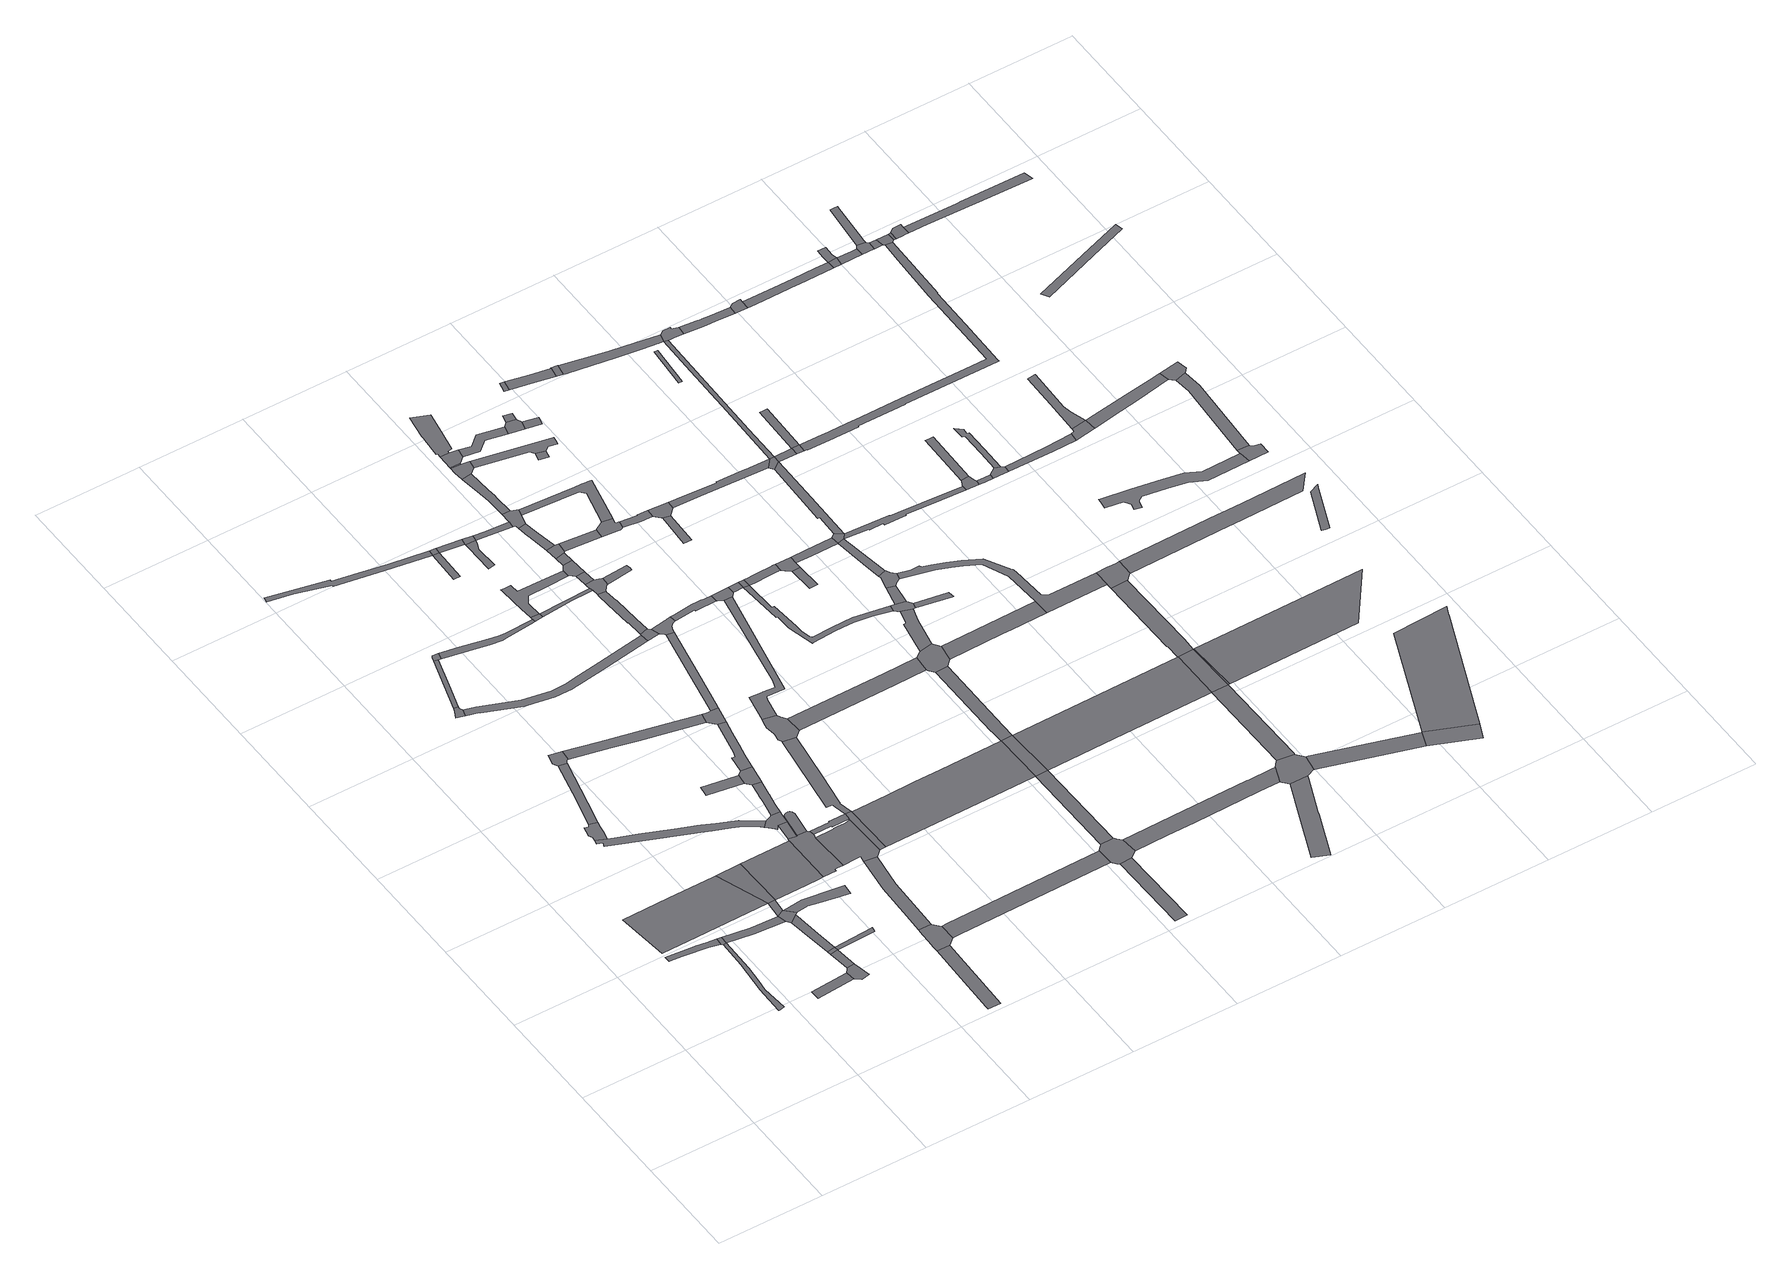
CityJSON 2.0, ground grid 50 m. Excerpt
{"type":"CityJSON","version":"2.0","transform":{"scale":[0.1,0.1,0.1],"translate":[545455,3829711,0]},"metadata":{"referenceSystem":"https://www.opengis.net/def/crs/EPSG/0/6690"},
"CityObjects":{
"road1":{"type":"Road","attributes":{"RoadStructureAttribute.sectionType":"1"},"geometry":[{"type":"MultiSurface","lod":"1","boundaries":[[[0,1,2,3,4,5,6,7,8,9,10,11]]]}]},
"road2":{"type":"Road","attributes":{"RoadStructureAttribute.sectionType":"1"},"geometry":[{"type":"MultiSurface","lod":"1","boundaries":[[[12,13,14,15,16,17,18,19,20,21,22,23,24]]]}]},
"road3":{"type":"Road","geometry":[{"type":"MultiSurface","lod":"1","boundaries":[[[11,10,24,23,25]]]}]},
"road4":{"type":"Road","attributes":{"function":"2","RoadStructureAttribute.sectionType":"1"},"geometry":[{"type":"MultiSurface","lod":"1","boundaries":[[[26,27,28,29,30,31,32,33,34,35,36]]]}]},
"road5":{"type":"Road","geometry":[{"type":"MultiSurface","lod":"1","boundaries":[[[37,38,39,40,41]]]}]},
"road6":{"type":"Road","attributes":{"RoadStructureAttribute.sectionType":"1"},"geometry":[{"type":"MultiSurface","lod":"1","boundaries":[[[42,25,23,43,44,45,46]]]}]},
"road7":{"type":"Road","geometry":[{"type":"MultiSurface","lod":"1","boundaries":[[[47,48,49,50,51,52,53,54,55,56,57]]]}]},
"road8":{"type":"Road","geometry":[{"type":"MultiSurface","lod":"1","boundaries":[[[58,59,60,61,62,37,41,63,64]]]}]},
"road9":{"type":"Road","attributes":{"RoadStructureAttribute.sectionType":"1"},"geometry":[{"type":"MultiSurface","lod":"1","boundaries":[[[65,66,67,60,59]]]}]},
"road10":{"type":"Road","geometry":[{"type":"MultiSurface","lod":"1","boundaries":[[[68,69,66,65]]]}]},
"road11":{"type":"Road","attributes":{"RoadStructureAttribute.sectionType":"1"},"geometry":[{"type":"MultiSurface","lod":"1","boundaries":[[[70,71,72,73,74,69,68]]]}]},
"road12":{"type":"Road","attributes":{"RoadStructureAttribute.sectionType":"1"},"geometry":[{"type":"MultiSurface","lod":"1","boundaries":[[[75,76,47,57,77,78]]]}]},
"road13":{"type":"Road","geometry":[{"type":"MultiSurface","lod":"1","boundaries":[[[79,46,45,80,73,72,81]]]}]},
"road14":{"type":"Road","attributes":{"RoadStructureAttribute.sectionType":"1"},"geometry":[{"type":"MultiSurface","lod":"1","boundaries":[[[82,83,35,46,79]]]}]},
"road15":{"type":"Road","geometry":[{"type":"MultiSurface","lod":"1","boundaries":[[[84,36,35,83]]]}]},
"road16":{"type":"Road","geometry":[{"type":"MultiSurface","lod":"1","boundaries":[[[85,86,87,88,89,90,91]]]}]},
"road17":{"type":"Road","geometry":[{"type":"MultiSurface","lod":"1","boundaries":[[[92,93,94,95,68,65]]]}]},
"road18":{"type":"Road","attributes":{"RoadStructureAttribute.sectionType":"1"},"geometry":[{"type":"MultiSurface","lod":"1","boundaries":[[[53,96,97,98,99,100,101,102,103,104,105,106,107,108,109,110,111,112,113,114,115,116,117,118,119,120,121,54]]]}]},
"road19":{"type":"Road","geometry":[{"type":"MultiSurface","lod":"1","boundaries":[[[122,123,124,75,78,125,126,127,128,129]]]}]},
"road20":{"type":"Road","attributes":{"RoadStructureAttribute.sectionType":"1"},"geometry":[{"type":"MultiSurface","lod":"1","boundaries":[[[130,131,85,91,132,133]]]}]},
"road21":{"type":"Road","attributes":{"RoadStructureAttribute.sectionType":"1"},"geometry":[{"type":"MultiSurface","lod":"1","boundaries":[[[134,135,136,137,138,139,140,141,142,143,79,81]]]}]},
"road22":{"type":"Road","attributes":{"function":"2","RoadStructureAttribute.sectionType":"1"},"geometry":[{"type":"MultiSurface","lod":"1","boundaries":[[[144,84,83,145,146,147]]]}]},
"road23":{"type":"Road","attributes":{"RoadStructureAttribute.sectionType":"1"},"geometry":[{"type":"MultiSurface","lod":"1","boundaries":[[[148,149,150,151,152,153,154]]]}]},
"road24":{"type":"Road","geometry":[{"type":"MultiSurface","lod":"1","boundaries":[[[155,156,130,133,157,158]]]}]},
"road25":{"type":"Road","geometry":[{"type":"MultiSurface","lod":"1","boundaries":[[[159,160,161,162,148,154,163,164,165,166,167]]]}]},
"road26":{"type":"Road","attributes":{"RoadStructureAttribute.sectionType":"1"},"geometry":[{"type":"MultiSurface","lod":"1","boundaries":[[[168,169,144,147,170,171,172,173,174,175,176,177,178,179,180,181,182,183,184]]]}]},
"road27":{"type":"Road","attributes":{"RoadStructureAttribute.sectionType":"1"},"geometry":[{"type":"MultiSurface","lod":"1","boundaries":[[[185,186,187,188,189,190,191,192,193,194,195,196]]]}]},
"road28":{"type":"Road","geometry":[{"type":"MultiSurface","lod":"1","boundaries":[[[197,168,184,198,199]]]}]},
"road29":{"type":"Road","geometry":[{"type":"MultiSurface","lod":"1","boundaries":[[[200,201,202,110,109,203,204,205,206,207,208,197,199,209,210,211]]]}]},
"road30":{"type":"Road","attributes":{"RoadStructureAttribute.sectionType":"1"},"geometry":[{"type":"MultiSurface","lod":"1","boundaries":[[[212,213,214,159,167,215,216]]]}]},
"road31":{"type":"Road","attributes":{"RoadStructureAttribute.sectionType":"1"},"geometry":[{"type":"MultiSurface","lod":"1","boundaries":[[[217,218,219,129,128,220,221,222,223]]]}]},
"road32":{"type":"Road","geometry":[{"type":"MultiSurface","lod":"1","boundaries":[[[224,225,226,227]]]}]},
"road33":{"type":"Road","geometry":[{"type":"MultiSurface","lod":"1","boundaries":[[[228,229,230,231,232,233,234,235,236,237,238,182,181]]]}]},
"road34":{"type":"Road","attributes":{"RoadStructureAttribute.sectionType":"1"},"geometry":[{"type":"MultiSurface","lod":"1","boundaries":[[[239,240,241,242,158,157,243,244,245,246,247,248,249]]]}]},
"road35":{"type":"Road","attributes":{"RoadStructureAttribute.sectionType":"1"},"geometry":[{"type":"MultiSurface","lod":"1","boundaries":[[[250,251,252,253,254,255,89,88,256,257,258,259,260,261,262,263,264,265,266,267]]]}]},
"road36":{"type":"Road","attributes":{"RoadStructureAttribute.sectionType":"1"},"geometry":[{"type":"MultiSurface","lod":"1","boundaries":[[[268,269,270,271,272,273,200,211,274,275,276,277,278]]]}]},
"road37":{"type":"Road","geometry":[{"type":"MultiSurface","lod":"1","boundaries":[[[279,280,281,282,283,284,174,173,285,286,287,212,216,288,289]]]}]},
"road38":{"type":"Road","geometry":[{"type":"MultiSurface","lod":"1","boundaries":[[[290,291,292,293,178,177,294,295,296,297]]]}]},
"road39":{"type":"Road","geometry":[{"type":"MultiSurface","lod":"1","boundaries":[[[298,227,226,268,278,299]]]}]},
"road40":{"type":"Road","geometry":[{"type":"MultiSurface","lod":"1","boundaries":[[[297,296,300,279,289,301,302,303,304]]]}]},
"road41":{"type":"Road","attributes":{"RoadStructureAttribute.sectionType":"1"},"geometry":[{"type":"MultiSurface","lod":"1","boundaries":[[[305,306,307,308,298,299,309,310,311,312,313]]]}]},
"road42":{"type":"Road","geometry":[{"type":"MultiSurface","lod":"1","boundaries":[[[195,314,315,316]]]}]},
"road43":{"type":"Road","geometry":[{"type":"MultiSurface","lod":"1","boundaries":[[[317,249,248,318,319]]]}]},
"road44":{"type":"Road","geometry":[{"type":"MultiSurface","lod":"1","boundaries":[[[320,321,223,222,305,313,322,323,324,325,326]]]}]},
"road45":{"type":"Road","attributes":{"RoadStructureAttribute.sectionType":"1"},"geometry":[{"type":"MultiSurface","lod":"1","boundaries":[[[327,328,329,330,331,332,297,304,333,334,335,336,337,338]]]}]},
"road46":{"type":"Road","geometry":[{"type":"MultiSurface","lod":"1","boundaries":[[[196,195,316,339]]]}]},
"road47":{"type":"Road","attributes":{"RoadStructureAttribute.sectionType":"1"},"geometry":[{"type":"MultiSurface","lod":"1","boundaries":[[[340,341,165,164,342,343,344]]]}]},
"road48":{"type":"Road","attributes":{"RoadStructureAttribute.sectionType":"1"},"geometry":[{"type":"MultiSurface","lod":"1","boundaries":[[[339,316,345,346]]]}]},
"road49":{"type":"Road","attributes":{"RoadStructureAttribute.sectionType":"1"},"geometry":[{"type":"MultiSurface","lod":"1","boundaries":[[[347,348,349,350,351,352,353,354,355,356,317,319,357,358,359,360,361,362,363,364]]]}]},
"road50":{"type":"Road","geometry":[{"type":"MultiSurface","lod":"1","boundaries":[[[365,366,367,368,369,370,371,372,373,374]]]}]},
"road51":{"type":"Road","attributes":{"RoadStructureAttribute.sectionType":"1"},"geometry":[{"type":"MultiSurface","lod":"1","boundaries":[[[375,319,318,376,377,378,379]]]}]},
"road52":{"type":"Road","geometry":[{"type":"MultiSurface","lod":"1","boundaries":[[[380,381,382,383,384,385,386,387,388,327,338,389,390,391,392,393,394,395]]]}]},
"road53":{"type":"Road","attributes":{"RoadStructureAttribute.sectionType":"1"},"geometry":[{"type":"MultiSurface","lod":"1","boundaries":[[[396,397,398,399,326,325,400,401,402]]]}]},
"road54":{"type":"Road","geometry":[{"type":"MultiSurface","lod":"1","boundaries":[[[346,345,365,374,403]]]}]},
"road55":{"type":"Road","geometry":[{"type":"MultiSurface","lod":"1","boundaries":[[[404,405,267,266,406,407]]]}]},
"road56":{"type":"Road","attributes":{"RoadStructureAttribute.sectionType":"1"},"geometry":[{"type":"MultiSurface","lod":"1","boundaries":[[[408,409,410,411,412,413,405,404,414,415,416,417,418]]]}]},
"road57":{"type":"Road","attributes":{"RoadStructureAttribute.sectionType":"1"},"geometry":[{"type":"MultiSurface","lod":"1","boundaries":[[[419,403,374,420,421,422,423]]]}]},
"road58":{"type":"Road","attributes":{"function":"2","RoadStructureAttribute.sectionType":"1"},"geometry":[{"type":"MultiSurface","lod":"1","boundaries":[[[424,425,426,427,302,301,428,429,430]]]}]},
"road59":{"type":"Road","geometry":[{"type":"MultiSurface","lod":"1","boundaries":[[[431,432,433,434,435,407,406,436,437,396,402,438,439,440,441,442,443,444,445,446,447,448,449]]]}]},
"road60":{"type":"Road","attributes":{"RoadStructureAttribute.sectionType":"1"},"geometry":[{"type":"MultiSurface","lod":"1","boundaries":[[[450,451,452,453]]]}]},
"road61":{"type":"Road","geometry":[{"type":"MultiSurface","lod":"1","boundaries":[[[454,453,452,455,456,375,379,408,418,457,458,459,460]]]}]},
"road62":{"type":"Road","geometry":[{"type":"MultiSurface","lod":"1","boundaries":[[[461,462,463,364,363,464,451,450]]]}]},
"road63":{"type":"Road","attributes":{"RoadStructureAttribute.sectionType":"1"},"geometry":[{"type":"MultiSurface","lod":"1","boundaries":[[[465,466,462,461]]]}]},
"road64":{"type":"Road","geometry":[{"type":"MultiSurface","lod":"1","boundaries":[[[467,468,466,465,469,470]]]}]},
"road65":{"type":"Road","attributes":{"RoadStructureAttribute.sectionType":"1"},"geometry":[{"type":"MultiSurface","lod":"1","boundaries":[[[471,472,473,474,475,468,467]]]}]},
"road66":{"type":"Road","attributes":{"RoadStructureAttribute.sectionType":"1"},"geometry":[{"type":"MultiSurface","lod":"1","boundaries":[[[476,477,478,479,480,481,482,483,380,395,484,485,486,487,488]]]}]},
"road67":{"type":"Road","geometry":[{"type":"MultiSurface","lod":"1","boundaries":[[[489,490,491,423,422,492,473,472,493,494,495,496,497,498]]]}]},
"road68":{"type":"Road","geometry":[{"type":"MultiSurface","lod":"1","boundaries":[[[499,500,501,460,459]]]}]},
"road69":{"type":"Road","attributes":{"RoadStructureAttribute.sectionType":"1"},"geometry":[{"type":"MultiSurface","lod":"1","boundaries":[[[502,503,504,505]]]}]},
"road70":{"type":"Road","attributes":{"RoadStructureAttribute.sectionType":"1"},"geometry":[{"type":"MultiSurface","lod":"1","boundaries":[[[506,507,508,509,510,511,512,513,489,498]]]}]},
"road71":{"type":"Road","attributes":{"RoadStructureAttribute.sectionType":"1"},"geometry":[{"type":"MultiSurface","lod":"1","boundaries":[[[514,515,516,517,518,519,431,449,520,521,522,523,524]]]}]},
"road72":{"type":"Road","attributes":{"RoadStructureAttribute.sectionType":"1"},"geometry":[{"type":"MultiSurface","lod":"1","boundaries":[[[470,469,525,526]]]}]},
"road73":{"type":"Road","geometry":[{"type":"MultiSurface","lod":"1","boundaries":[[[527,528,529,530]]]}]},
"road74":{"type":"Road","attributes":{"RoadStructureAttribute.sectionType":"1"},"geometry":[{"type":"MultiSurface","lod":"1","boundaries":[[[528,531,511,510,532,533,529]]]}]},
"road75":{"type":"Road","geometry":[{"type":"MultiSurface","lod":"1","boundaries":[[[534,535,536,340,344,537,503,502,538,539,540,541,542,543]]]}]},
"road76":{"type":"Road","geometry":[{"type":"MultiSurface","lod":"1","boundaries":[[[544,527,530,545,546,547]]]}]},
"road77":{"type":"Road","attributes":{"RoadStructureAttribute.sectionType":"1"},"geometry":[{"type":"MultiSurface","lod":"1","boundaries":[[[548,549,392,391,550,551,552]]]}]},
"road78":{"type":"Road","attributes":{"RoadStructureAttribute.sectionType":"1"},"geometry":[{"type":"MultiSurface","lod":"1","boundaries":[[[553,554,555,556,557,558,544,547,559,560,561,562]]]}]},
"road79":{"type":"Road","attributes":{"RoadStructureAttribute.sectionType":"1"},"geometry":[{"type":"MultiSurface","lod":"1","boundaries":[[[563,564,565,566,567,568,496,495,569,570,571,572,573]]]}]},
"road80":{"type":"Road","attributes":{"RoadStructureAttribute.sectionType":"1"},"geometry":[{"type":"MultiSurface","lod":"1","boundaries":[[[574,430,534,543]]]}]},
"road81":{"type":"Road","geometry":[{"type":"MultiSurface","lod":"1","boundaries":[[[575,524,523,576,476,488,577,578,579]]]}]},
"road82":{"type":"Road","geometry":[{"type":"MultiSurface","lod":"1","boundaries":[[[572,526,525,580,581,582,583,584,585,586,587,588,589,573]]]}]},
"road83":{"type":"Road","attributes":{"RoadStructureAttribute.sectionType":"1"},"geometry":[{"type":"MultiSurface","lod":"1","boundaries":[[[590,591,546,545,592,593,594,595]]]}]},
"road84":{"type":"Road","attributes":{"RoadStructureAttribute.sectionType":"1"},"geometry":[{"type":"MultiSurface","lod":"1","boundaries":[[[596,575,579,597,598]]]}]},
"road85":{"type":"Road","geometry":[{"type":"MultiSurface","lod":"1","boundaries":[[[599,424,430,574]]]}]},
"road86":{"type":"Road","attributes":{"RoadStructureAttribute.sectionType":"1"},"geometry":[{"type":"MultiSurface","lod":"1","boundaries":[[[600,601,602,603,533,532,604,605,606]]]}]},
"road87":{"type":"Road","geometry":[{"type":"MultiSurface","lod":"1","boundaries":[[[607,596,598,608]]]}]},
"road88":{"type":"Road","attributes":{"RoadStructureAttribute.sectionType":"1"},"geometry":[{"type":"MultiSurface","lod":"1","boundaries":[[[609,610,585,584,611,612,613]]]}]},
"road89":{"type":"Road","geometry":[{"type":"MultiSurface","lod":"1","boundaries":[[[605,614,615,616,606]]]}]},
"road90":{"type":"Road","attributes":{"RoadStructureAttribute.sectionType":"1"},"geometry":[{"type":"MultiSurface","lod":"1","boundaries":[[[617,618,619,620,621,424,599]]]}]},
"road91":{"type":"Road","geometry":[{"type":"MultiSurface","lod":"1","boundaries":[[[622,623,624,625]]]}]},
"road92":{"type":"Road","attributes":{"RoadStructureAttribute.sectionType":"1"},"geometry":[{"type":"MultiSurface","lod":"1","boundaries":[[[626,627,628,629,630,631,607,608,632,633,634,635,636,637,638,639]]]}]},
"road93":{"type":"Road","geometry":[{"type":"MultiSurface","lod":"1","boundaries":[[[640,595,594,641,642,643]]]}]},
"road94":{"type":"Road","geometry":[{"type":"MultiSurface","lod":"1","boundaries":[[[613,612,644,622,625,645,646,647,648]]]}]},
"road95":{"type":"Road","geometry":[{"type":"MultiSurface","lod":"1","boundaries":[[[649,650,640,643]]]}]},
"road96":{"type":"Road","attributes":{"RoadStructureAttribute.sectionType":"1"},"geometry":[{"type":"MultiSurface","lod":"1","boundaries":[[[598,651,652,653,654,655,656,657,658,659,660,661,662,663,664,665,666,667,668,669,670,671,608]]]}]},
"road97":{"type":"Road","attributes":{"RoadStructureAttribute.sectionType":"1"},"geometry":[{"type":"MultiSurface","lod":"1","boundaries":[[[672,673,642,641]]]}]},
"road98":{"type":"Road","geometry":[{"type":"MultiSurface","lod":"1","boundaries":[[[674,675,676,677,678,679,552,551,680,681,619,618,682,683,684,685]]]}]},
"road99":{"type":"Road","geometry":[{"type":"MultiSurface","lod":"1","boundaries":[[[686,687,688,689,690]]]}]},
"road100":{"type":"Road","geometry":[{"type":"MultiSurface","lod":"1","boundaries":[[[639,638,691,690,689,692,693]]]}]},
"road101":{"type":"Road","attributes":{"RoadStructureAttribute.sectionType":"1"},"geometry":[{"type":"MultiSurface","lod":"1","boundaries":[[[694,695,696,697,698,540,539,699,700,701,702,703]]]}]},
"road102":{"type":"Road","attributes":{"RoadStructureAttribute.sectionType":"1"},"geometry":[{"type":"MultiSurface","lod":"1","boundaries":[[[704,705,706,707,677,676,708,709]]]}]},
"road103":{"type":"Road","geometry":[{"type":"MultiSurface","lod":"1","boundaries":[[[710,711,712,713]]]}]},
"road104":{"type":"Road","geometry":[{"type":"MultiSurface","lod":"1","boundaries":[[[714,662,661,715,704,709,716,717,718,719,720,721]]]}]},
"road105":{"type":"Road","attributes":{"RoadStructureAttribute.sectionType":"1"},"geometry":[{"type":"MultiSurface","lod":"1","boundaries":[[[722,693,692,723,724,725]]]}]},
"road106":{"type":"Road","attributes":{"RoadStructureAttribute.sectionType":"1"},"geometry":[{"type":"MultiSurface","lod":"1","boundaries":[[[726,727,721,720,728]]]}]},
"road107":{"type":"Road","attributes":{"RoadStructureAttribute.sectionType":"1"},"geometry":[{"type":"MultiSurface","lod":"1","boundaries":[[[729,730,713,712,731,732,733]]]}]},
"road108":{"type":"Road","attributes":{"function":"2","RoadStructureAttribute.sectionType":"1"},"geometry":[{"type":"MultiSurface","lod":"1","boundaries":[[[734,735,599,574,736,737,738,739,740]]]}]},
"road109":{"type":"Road","attributes":{"RoadStructureAttribute.sectionType":"1"},"geometry":[{"type":"MultiSurface","lod":"1","boundaries":[[[741,742,743,744,745,746,648,647,747,748,749,750]]]}]},
"road110":{"type":"Road","geometry":[{"type":"MultiSurface","lod":"1","boundaries":[[[751,752,753,754,755,756,757,726,728,758,759,760,761]]]}]},
"road111":{"type":"Road","geometry":[{"type":"MultiSurface","lod":"1","boundaries":[[[762,763,764,765,718,717]]]}]},
"road112":{"type":"Road","attributes":{"RoadStructureAttribute.sectionType":"1"},"geometry":[{"type":"MultiSurface","lod":"1","boundaries":[[[766,767,724,768,755,754]]]}]},
"road113":{"type":"Road","attributes":{"RoadStructureAttribute.sectionType":"1"},"geometry":[{"type":"MultiSurface","lod":"1","boundaries":[[[769,770,771,772,773,774,775,776]]]}]},
"road114":{"type":"Road","attributes":{"RoadStructureAttribute.sectionType":"1"},"geometry":[{"type":"MultiSurface","lod":"1","boundaries":[[[777,778,685,684,779,780,781]]]}]},
"road115":{"type":"Road","geometry":[{"type":"MultiSurface","lod":"1","boundaries":[[[782,783,725,724,767,784]]]}]},
"road116":{"type":"Road","geometry":[{"type":"MultiSurface","lod":"1","boundaries":[[[785,733,732,786,787]]]}]},
"road117":{"type":"Road","attributes":{"RoadStructureAttribute.sectionType":"1"},"geometry":[{"type":"MultiSurface","lod":"1","boundaries":[[[788,789,790,791,792,782,784]]]}]},
"road118":{"type":"Road","geometry":[{"type":"MultiSurface","lod":"1","boundaries":[[[750,749,793,790,789,794]]]}]},
"road119":{"type":"Road","geometry":[{"type":"MultiSurface","lod":"1","boundaries":[[[795,796,694,703,769,776,797,798,799]]]}]},
"road120":{"type":"Road","attributes":{"RoadStructureAttribute.sectionType":"1"},"geometry":[{"type":"MultiSurface","lod":"1","boundaries":[[[800,801,802,803,804,787,786,805,806,807,808,809,810,811]]]}]},
"road121":{"type":"Road","attributes":{"RoadStructureAttribute.sectionType":"1"},"geometry":[{"type":"MultiSurface","lod":"1","boundaries":[[[794,789,812,813]]]}]},
"road122":{"type":"Road","attributes":{"RoadStructureAttribute.sectionType":"1"},"geometry":[{"type":"MultiSurface","lod":"1","boundaries":[[[814,815,816,817,818,819,820,821,822,823,824,825,826,827,828,761,760,829,830,831,832,833,834,777,781,835,836]]]}]},
"road123":{"type":"Road","attributes":{"RoadStructureAttribute.sectionType":"1"},"geometry":[{"type":"MultiSurface","lod":"1","boundaries":[[[837,838,739,795,799]]]}]},
"road124":{"type":"Road","attributes":{"RoadStructureAttribute.sectionType":"1"},"geometry":[{"type":"MultiSurface","lod":"1","boundaries":[[[839,840,841,842,784,767,843,844,845,846,847,848,849,850,851,852]]]}]},
"road125":{"type":"Road","geometry":[{"type":"MultiSurface","lod":"1","boundaries":[[[813,812,853,854]]]}]},
"road126":{"type":"Road","attributes":{"RoadStructureAttribute.sectionType":"1"},"geometry":[{"type":"MultiSurface","lod":"1","boundaries":[[[810,855,856,750,794,857,858,859]]]}]},
"road127":{"type":"Road","geometry":[{"type":"MultiSurface","lod":"1","boundaries":[[[860,861,862,863]]]}]},
"road128":{"type":"Road","geometry":[{"type":"MultiSurface","lod":"1","boundaries":[[[864,865,866,813,854]]]}]},
"road129":{"type":"Road","geometry":[{"type":"MultiSurface","lod":"1","boundaries":[[[867,740,739,838]]]}]},
"road130":{"type":"Road","attributes":{"function":"2","RoadStructureAttribute.sectionType":"1"},"geometry":[{"type":"MultiSurface","lod":"1","boundaries":[[[868,867,838,869]]]}]},
"road131":{"type":"Road","attributes":{"RoadStructureAttribute.sectionType":"1"},"geometry":[{"type":"MultiSurface","lod":"1","boundaries":[[[870,798,797,871,872,873]]]}]},
"road132":{"type":"Road","attributes":{"RoadStructureAttribute.sectionType":"1"},"geometry":[{"type":"MultiSurface","lod":"1","boundaries":[[[874,875,876,877,878,740,867,879,880]]]}]},
"road133":{"type":"Road","geometry":[{"type":"MultiSurface","lod":"1","boundaries":[[[881,882,883,884,811,810,859,885,886,887,888]]]}]},
"road134":{"type":"Road","geometry":[{"type":"MultiSurface","lod":"1","boundaries":[[[889,890,891,892,836,835,893,874,880,894,895,896,897]]]}]},
"road135":{"type":"Road","geometry":[{"type":"MultiSurface","lod":"1","boundaries":[[[898,899,900,901,902,903,852,851,904,905]]]}]},
"road136":{"type":"Road","attributes":{"RoadStructureAttribute.sectionType":"1"},"geometry":[{"type":"MultiSurface","lod":"1","boundaries":[[[906,907,908,909,888,887,910,911,912,913,914]]]}]},
"road137":{"type":"Road","attributes":{"RoadStructureAttribute.sectionType":"1"},"geometry":[{"type":"MultiSurface","lod":"1","boundaries":[[[915,916,917,901,900]]]}]},
"road138":{"type":"Road","attributes":{"RoadStructureAttribute.sectionType":"1"},"geometry":[{"type":"MultiSurface","lod":"1","boundaries":[[[918,905,904,919,920,921]]]}]},
"road139":{"type":"Road","geometry":[{"type":"MultiSurface","lod":"1","boundaries":[[[922,923,924,921,920,925,926,927]]]}]},
"road140":{"type":"Road","geometry":[{"type":"MultiSurface","lod":"1","boundaries":[[[873,872,928,929,930]]]}]},
"road141":{"type":"Road","attributes":{"RoadStructureAttribute.sectionType":"1"},"geometry":[{"type":"MultiSurface","lod":"1","boundaries":[[[931,932,933,934,935,936,937,938,939,940,922,927]]]}]},
"road142":{"type":"Road","geometry":[{"type":"MultiSurface","lod":"1","boundaries":[[[941,942,914,913,943,944,945]]]}]},
"road143":{"type":"Road","attributes":{"function":"2","RoadStructureAttribute.sectionType":"1"},"geometry":[{"type":"MultiSurface","lod":"1","boundaries":[[[946,868,869,947,948]]]}]},
"road144":{"type":"Road","attributes":{"RoadStructureAttribute.sectionType":"1"},"geometry":[{"type":"MultiSurface","lod":"1","boundaries":[[[949,950,951,952,953,954,955,956,957,958,959,960,961,854,853,962,963,964,965,966,967,968,969,970,971,972,973,974,975,976]]]}]},
"road145":{"type":"Road","attributes":{"RoadStructureAttribute.sectionType":"1"},"geometry":[{"type":"MultiSurface","lod":"1","boundaries":[[[977,978,926,925,979,980,981]]]}]},
"road146":{"type":"Road","attributes":{"function":"3","RoadStructureAttribute.sectionType":"1"},"geometry":[{"type":"MultiSurface","lod":"1","boundaries":[[[982,983,984,985,986,930,929]]]}]},
"road147":{"type":"Road","attributes":{"RoadStructureAttribute.sectionType":"1"},"geometry":[{"type":"MultiSurface","lod":"1","boundaries":[[[987,988,989,990,945,944,991,992,993,994,995,996]]]}]},
"road148":{"type":"Road","attributes":{"RoadStructureAttribute.sectionType":"1"},"geometry":[{"type":"MultiSurface","lod":"1","boundaries":[[[997,998,999,1000,889,897,1001,1002,1003,1004]]]}]},
"road149":{"type":"Road","geometry":[{"type":"MultiSurface","lod":"1","boundaries":[[[1005,1006,1007,977,981,1008]]]}]},
"road150":{"type":"Road","attributes":{"RoadStructureAttribute.sectionType":"1"},"geometry":[{"type":"MultiSurface","lod":"1","boundaries":[[[1009,1010,1011,1012,1013,1014,1015,1016,1017,1018,1019,1020,1021,1022,1023,1024,1025,1026,1027,1028,1029,1030]]]}]},
"road151":{"type":"Road","attributes":{"RoadStructureAttribute.sectionType":"1"},"geometry":[{"type":"MultiSurface","lod":"1","boundaries":[[[1031,1032,1033,1034,1035,1036,1006,1005]]]}]},
"road152":{"type":"Road","geometry":[{"type":"MultiSurface","lod":"1","boundaries":[[[996,995,1037,1038]]]}]},
"road153":{"type":"Road","attributes":{"RoadStructureAttribute.sectionType":"1"},"geometry":[{"type":"MultiSurface","lod":"1","boundaries":[[[1039,1040,1041,1042,996,1038]]]}]},
"road154":{"type":"Road","attributes":{"RoadStructureAttribute.sectionType":"1"},"geometry":[{"type":"MultiSurface","lod":"1","boundaries":[[[1043,1038,1037,1044,1045]]]}]},
"road155":{"type":"Road","geometry":[{"type":"MultiSurface","lod":"1","boundaries":[[[1046,1047,1045,1044,1048,1049,1050]]]}]},
"road156":{"type":"Road","attributes":{"RoadStructureAttribute.sectionType":"1"},"geometry":[{"type":"MultiSurface","lod":"1","boundaries":[[[1051,1052,1053,1054,1005,1008,1055,1056,1057,1058]]]}]},
"road157":{"type":"Road","attributes":{"RoadStructureAttribute.sectionType":"1"},"geometry":[{"type":"MultiSurface","lod":"1","boundaries":[[[1059,1060,1061,1062,1063,1064,1065,1066]]]}]},
"road158":{"type":"Road","attributes":{"RoadStructureAttribute.sectionType":"1"},"geometry":[{"type":"MultiSurface","lod":"1","boundaries":[[[1049,1048,1067,1068,1069]]]}]},
"road159":{"type":"Road","geometry":[{"type":"MultiSurface","lod":"1","boundaries":[[[1070,1071,1072,1073,1074,1075,1046,1050]]]}]},
"road160":{"type":"Road","attributes":{"RoadStructureAttribute.sectionType":"1"},"geometry":[{"type":"MultiSurface","lod":"1","boundaries":[[[1076,1077,1069,1068,1078,949,976,1079,1080,1081,1082]]]}]},
"road161":{"type":"Road","geometry":[{"type":"MultiSurface","lod":"1","boundaries":[[[1083,1030,1029,1084,1085,1086,1087]]]}]},
"road162":{"type":"Road","geometry":[{"type":"MultiSurface","lod":"1","boundaries":[[[1088,1082,1081,1089]]]}]},
"road163":{"type":"Road","geometry":[{"type":"MultiSurface","lod":"1","boundaries":[[[1090,1088,1089,1091,1092,1093,1094,1095,1096]]]}]},
"road164":{"type":"Road","attributes":{"RoadStructureAttribute.sectionType":"1"},"geometry":[{"type":"MultiSurface","lod":"1","boundaries":[[[1097,1098,1099,1100,1083,1087]]]}]},
"road165":{"type":"Road","geometry":[{"type":"MultiSurface","lod":"1","boundaries":[[[1101,1051,1058,1099,1098,1102]]]}]},
"road166":{"type":"Road","attributes":{"RoadStructureAttribute.sectionType":"1"},"geometry":[{"type":"MultiSurface","lod":"1","boundaries":[[[1103,1104,1105,1094,1093,1106,1107,1108,1109,1110,1111,1112]]]}]},
"road167":{"type":"Road","attributes":{"RoadStructureAttribute.sectionType":"1"},"geometry":[{"type":"MultiSurface","lod":"1","boundaries":[[[1113,1114,1115,1116,1117,1118]]]}]}
},
"vertices":[
[411,968,0],[362,976,0],[339,979,0],[224,990,0],[224,962,0],[230,961,0],[284,955,0],[338,949,0],[356,947,0],[402,940,0],[452,929,0],[455,964,0],
[455,788,0],[444,677,0],[442,652,0],[440,627,0],[438,485,0],[438,482,0],[452,485,0],[466,488,0],[457,615,0],[464,670,0],[471,755,0],[474,924,0],[459,918,0],
[475,962,0],
[650,1267,0],[641,1267,0],[568,1267,0],[422,1265,0],[311,1264,0],[198,1263,0],[226,1015,0],[396,1016,0],[738,1020,0],[741,1020,0],[651,1267,0],
[784,512,0],[606,499,0],[607,477,0],[609,454,0],[788,468,0],
[604,942,0],[596,904,0],[736,894,0],[743,894,0],[732,934,0],
[385,1794,0],[382,1789,0],[378,1784,0],[359,1788,0],[349,1739,0],[359,1724,0],[356,1705,0],[402,1686,0],[411,1719,0],[418,1758,0],[423,1784,0],
[840,530,0],[839,540,0],[802,536,0],[803,535,0],[799,531,0],[816,447,0],[856,455,0],
[827,641,0],[789,636,0],[800,555,0],
[824,661,0],[787,656,0],
[812,766,0],[798,892,0],[796,903,0],[758,875,0],[773,761,0],
[467,2142,0],[431,1982,0],[450,1899,0],[506,2134,0],
[766,953,0],[749,886,0],[807,914,0],
[774,1018,0],[775,1021,0],
[770,1269,0],
[298,2651,0],[292,2633,0],[275,2601,0],[313,2589,0],[323,2623,0],[317,2638,0],[317,2646,0],
[1009,648,0],[1012,661,0],[1014,673,0],[1011,673,0],
[351,1683,0],[376,1674,0],[369,1655,0],[568,1577,0],[764,1498,0],[766,1497,0],[781,1491,0],[855,1463,0],[883,1450,0],[911,1434,0],[930,1423,0],[943,1413,0],[956,1403,0],[966,1393,0],[992,1419,0],[935,1458,0],[902,1481,0],[819,1518,0],[781,1535,0],[763,1543,0],[748,1550,0],[725,1559,0],[661,1584,0],[592,1611,0],[524,1638,0],[431,1674,0],
[467,2215,0],[457,2165,0],[464,2148,0],[507,2139,0],[507,2140,0],[514,2150,0],[522,2150,0],[526,2203,0],
[380,2922,0],[336,2778,0],[356,2769,0],[399,2916,0],
[865,919,0],[896,913,0],[1000,894,0],[1047,885,0],[1048,884,0],[1051,910,0],[1054,935,0],[1008,942,0],[864,962,0],[770,953,0],
[1008,1271,0],[925,1022,0],[986,1023,0],[1008,1023,0],
[1158,417,0],[1153,263,0],[1147,40,0],[1146,26,0],[1206,25,0],[1218,415,0],[1218,417,0],
[391,2948,0],[386,2940,0],[412,2914,0],[419,2947,0],
[1162,560,0],[1161,527,0],[1160,484,0],[1159,446,0],[1228,425,0],[1251,446,0],[1250,525,0],[1236,541,0],[1221,558,0],
[1010,1284,0],[1009,1280,0],[1071,1023,0],[1072,1035,0],[1084,1035,0],[1113,1036,0],[1106,1229,0],[1108,1239,0],[1109,1244,0],[1110,1248,0],[1107,1271,0],[1105,1270,0],[1100,1276,0],[1097,1279,0],[1052,1282,0],[1052,1278,0],[1048,1278,0],
[538,3484,0],[407,3509,0],[285,3529,0],[288,3537,0],[9,3598,0],[6,3575,0],[121,3552,0],[280,3506,0],[278,3500,0],[497,3464,0],[710,3428,0],[712,3458,0],
[1020,1369,0],[1057,1342,0],[1060,1367,0],
[1029,1434,0],[1020,1430,0],[997,1421,0],[980,1379,0],[981,1378,0],[998,1361,0],[1006,1353,0],[1017,1369,0],[1018,1370,0],[1066,1415,0],[1066,1416,0],[1068,1430,0],
[1194,1008,0],[1172,833,0],[1166,651,0],[1231,831,0],[1253,1000,0],
[1002,2098,0],[837,2133,0],[682,2167,0],[702,2112,0],[817,2083,0],[1103,2024,0],[1114,2072,0],
[879,1723,0],[871,1673,0],[1037,1647,0],[1044,1697,0],
[1112,1391,0],[1111,1395,0],[1109,1404,0],[1103,1411,0],[1096,1412,0],[1094,1413,0],[1091,1413,0],[1086,1413,0],[1077,1409,0],[1071,1404,0],[1068,1396,0],
[709,2895,0],[677,2897,0],[634,2904,0],[512,2930,0],[530,2890,0],[620,2874,0],[677,2867,0],[697,2869,0],[825,2883,0],[846,2885,0],[844,2901,0],
[933,2547,0],[792,2525,0],[752,2519,0],[683,2516,0],[553,2539,0],[379,2606,0],[374,2571,0],[373,2569,0],[542,2504,0],[554,2502,0],[676,2479,0],[760,2480,0],[761,2480,0],[762,2480,0],[798,2486,0],[942,2507,0],[1164,2544,0],[1160,2584,0],
[1060,1623,0],[1051,1568,0],[1048,1549,0],[1043,1517,0],[1043,1516,0],[1040,1501,0],[1076,1481,0],[1087,1539,0],[1088,1542,0],[1099,1604,0],[1101,1616,0],
[1278,1238,0],[1266,1237,0],[1250,1234,0],[1217,1233,0],[1197,1233,0],[1196,1230,0],[1175,1038,0],[1198,1039,0],[1196,1023,0],[1265,1011,0],[1284,1029,0],
[1224,1277,0],[1202,1278,0],[1201,1272,0],[1112,1271,0],[1198,1249,0],[1197,1244,0],[1279,1243,0],[1282,1278,0],
[1066,1714,0],[1117,1709,0],
[1278,1241,0],[1312,1029,0],[1310,1272,0],[1309,1276,0],[1309,1277,0],
[1136,1988,0],[1099,1818,0],[1090,1793,0],[1076,1796,0],[1130,1782,0],[1130,1783,0],[1143,1841,0],[1158,1915,0],[1172,1981,0],
[706,3267,0],[736,3267,0],[740,3425,0],
[843,2914,0],[886,2889,0],[884,2911,0],
[1150,2067,0],[1140,2066,0],[1174,1993,0],[1176,2002,0],[1185,2044,0],[1189,2066,0],[1154,2069,0],
[1298,1762,0],[1240,1356,0],[1239,1351,0],[1268,1347,0],[1268,1343,0],[1270,1334,0],[1296,1339,0],[1296,1344,0],[1299,1342,0],[1300,1348,0],[1323,1509,0],[1357,1751,0],
[743,3455,0],
[2018,536,0],[1278,526,0],[1286,446,0],[1499,449,0],[2020,456,0],
[854,3411,0],[858,3440,0],
[998,3067,0],[880,3069,0],[877,3111,0],[854,3112,0],[830,3113,0],[830,3111,0],[836,3024,0],[837,3012,0],[839,2986,0],[839,2976,0],[884,2920,0],[879,2976,0],[879,2986,0],[891,3006,0],[903,3024,0],[999,3027,0],[1102,3031,0],[1100,3066,0],
[854,3406,0],[855,3385,0],[856,3243,0],[856,3241,0],[872,3244,0],[888,3246,0],[885,3356,0],[895,3385,0],[901,3400,0],[902,3406,0],
[1134,2924,0],[1037,2903,0],[1112,2906,0],[1137,2906,0],[1139,2906,0],
[1299,1913,0],[1294,1888,0],[1289,1862,0],[1296,1818,0],[1296,1816,0],[1296,1814,0],[1290,1779,0],[1297,1768,0],[1298,1765,0],[1360,1753,0],[1367,1759,0],[1390,1779,0],[1385,1860,0],[1374,1879,0],[1372,1881,0],[1361,1900,0],
[1244,2532,0],[1196,2280,0],[1160,2094,0],[1155,2073,0],[1190,2073,0],[1232,2280,0],[1280,2525,0],
[906,3434,0],
[1199,2600,0],[1160,2591,0],[1224,2552,0],[1211,2591,0],
[1141,2876,0],[1141,2870,0],[1145,2803,0],[1153,2674,0],[1156,2675,0],[1156,2673,0],[1194,2676,0],[1187,2805,0],[1184,2806,0],[1179,2870,0],[1179,2872,0],
[958,3428,0],[920,3404,0],[938,3402,0],[1069,3387,0],[1073,3421,0],
[2036,1281,0],[1745,1278,0],[1614,1276,0],[1484,1275,0],[1845,1034,0],[2030,1036,0],[2040,1036,0],
[1314,2607,0],[1294,2604,0],[1288,2603,0],[1258,2598,0],[1249,2597,0],[1242,2534,0],[1243,2534,0],[1284,2543,0],[1285,2548,0],[1287,2552,0],[1288,2554,0],[1290,2558,0],[1294,2562,0],[1297,2566,0],[1301,2568,0],[1305,2572,0],[1308,2574,0],[1312,2575,0],[1319,2577,0],
[1169,3012,0],[1126,3009,0],[1131,2951,0],[1173,2954,0],
[1207,2943,0],[1132,2935,0],[1133,2929,0],[1180,2874,0],[1202,2902,0],[1207,2903,0],[1209,2942,0],
[1163,3095,0],[1118,3092,0],[1101,3068,0],[1103,3031,0],
[1159,3149,0],[1114,3138,0],
[1152,3205,0],[1108,3199,0],[1165,3157,0],[1170,3204,0],
[1132,3312,0],[1121,3373,0],[1084,3368,0],[1092,3312,0],[1093,3306,0],
[1548,2567,0],[1549,2567,0],[1460,2077,0],[1445,2037,0],[1389,2043,0],[1387,2043,0],[1357,2045,0],[1327,2048,0],[1380,1997,0],[1387,2011,0],[1388,2014,0],[1473,2010,0],[1587,2566,0],
[1072,3470,0],[1073,3430,0],[1073,3423,0],[1082,3385,0],[1122,3377,0],[1133,3420,0],[1134,3424,0],[1144,3456,0],[1135,3460,0],[1111,3470,0],
[1334,2918,0],[1333,2934,0],[1331,2951,0],
[2107,432,0],[2048,427,0],[2053,35,0],[2112,36,0],
[1111,3473,0],[1108,3566,0],[1108,3576,0],[1104,3622,0],[1096,3733,0],[1050,3727,0],[1064,3618,0],[1071,3566,0],
[1476,2617,0],[1474,2619,0],[1472,2621,0],[1452,2620,0],[1425,2620,0],[1334,2610,0],[1329,2577,0],[1419,2588,0],[1418,2580,0],[1520,2582,0],[1520,2618,0],
[1336,3142,0],[1340,3188,0],
[1045,3809,0],[1045,3804,0],[1091,3803,0],[1092,3808,0],
[1044,3776,0],[1123,3756,0],[1131,3795,0],
[2045,566,0],[2041,561,0],[2036,556,0],[2039,436,0],[2115,439,0],[2140,458,0],[2133,538,0],[2114,558,0],[2109,562,0],[2105,567,0],
[1046,3883,0],[1122,3834,0],[1129,3876,0],[1089,3883,0],
[2011,1866,0],[1855,1864,0],[1856,1784,0],[2008,1786,0],[2014,1866,0],
[1067,4139,0],[1049,4022,0],[1048,4008,0],[1048,4000,0],[1041,3904,0],[1046,3903,0],[1089,3894,0],[1110,3895,0],[1128,3998,0],[1146,4105,0],
[1481,3435,0],[1481,3437,0],[1467,3438,0],[1456,3439,0],[1437,3440,0],[1405,3442,0],[1403,3409,0],[1404,3409,0],[1424,3384,0],[1384,3216,0],[1432,3206,0],
[2099,1037,0],
[1603,2620,0],[1523,2580,0],[1589,2568,0],[1602,2582,0],[1604,2585,0],
[1390,3137,0],[1417,3135,0],[1423,3134,0],[1432,3139,0],[1437,3142,0],[1443,3176,0],[1441,3178,0],[1430,3179,0],[1426,3180,0],[1426,3182,0],
[1237,3909,0],[1186,3865,0],[1198,3821,0],[1249,3864,0],[1348,3843,0],[1357,3885,0],
[1652,2622,0],[1615,2585,0],[1653,2586,0],
[2091,1283,0],
[1441,3694,0],[1482,3686,0],[1487,3708,0],[1490,3725,0],[1362,3709,0],[1376,3689,0],[1420,3680,0],
[1678,2622,0],[1679,2583,0],
[1527,3170,0],[1525,3165,0],[1519,3130,0],[1572,3128,0],[1574,3167,0],
[1368,3650,0],[1391,3646,0],[1413,3642,0],
[2090,1348,0],[2092,1756,0],[2032,1754,0],[2031,1348,0],[2035,1348,0],
[1602,3098,0],[1592,2930,0],[1630,2929,0],[1635,3091,0],
[1820,2627,0],[1819,2627,0],[1808,2626,0],[1757,2625,0],[1717,2624,0],[1705,2623,0],[1707,2583,0],[1718,2584,0],[1759,2585,0],[1809,2586,0],[1821,2587,0],[1829,2587,0],[1833,2587,0],[1833,2627,0],
[1377,3903,0],[1421,3829,0],[1430,3870,0],[1419,3894,0],
[1599,3102,0],[1638,3095,0],[1666,3123,0],[1667,3124,0],[1670,3161,0],
[1426,3932,0],[1385,3941,0],
[1670,2371,0],[1675,2372,0],[1676,2363,0],[1678,2297,0],[1679,2284,0],[1710,2164,0],[1712,2167,0],[1831,2176,0],[1914,2174,0],[2001,2163,0],[2084,2143,0],[2089,2174,0],[1926,2202,0],[1829,2201,0],[1726,2195,0],[1728,2199,0],[1722,2203,0],[1711,2248,0],[1709,2285,0],[1697,2427,0],[1685,2428,0],
[1493,3814,0],[1502,3855,0],
[2119,1887,0],[2111,1898,0],[2109,1900,0],[2047,1890,0],[2041,1886,0],[2039,1884,0],[2015,1777,0],[2022,1767,0],[2099,1764,0],[2102,1767,0],[2120,1786,0],[2134,1867,0],
[1873,2436,0],[1893,2437,0],[1913,2438,0],[1908,2556,0],[1868,2554,0],
[1847,2573,0],[1907,2587,0],[1907,2627,0],
[2873,548,0],[2857,548,0],[2742,546,0],[2738,546,0],[2431,542,0],[2296,460,0],[2432,462,0],[2739,466,0],[2744,466,0],[2843,468,0],
[2104,2124,0],[2090,2063,0],[2085,2054,0],[2077,2055,0],[2137,2045,0],[2157,2107,0],
[1478,4105,0],[1468,4057,0],[1489,4052,0],[1499,4101,0],
[2102,2171,0],[2095,2132,0],[2162,2109,0],[2166,2108,0],[2174,2134,0],[2171,2139,0],[2156,2159,0],[2111,2170,0],
[1982,2627,0],[1982,2587,0],[2110,2587,0],[2107,2627,0],
[2133,2269,0],[2116,2196,0],[2170,2257,0],
[1607,4078,0],[1504,4100,0],[1598,4030,0],[1690,4011,0],[1698,4062,0],
[2424,1286,0],[2103,1283,0],[2426,1041,0],[2876,1046,0],[2881,1046,0],[2896,1047,0],[2895,1291,0],
[2033,3147,0],[2033,3148,0],[2020,3149,0],[1895,3153,0],[1894,3147,0],[1747,3156,0],[1799,3119,0],[2092,3106,0],[2115,3105,0],[2148,3145,0],
[2212,2315,0],[2194,2335,0],[2185,2350,0],[2183,2353,0],[2144,2340,0],[2146,2331,0],[2146,2326,0],[2180,2267,0],[2203,2282,0],[2204,2282,0],[2213,2315,0],
[2327,2079,0],[2332,2078,0],[2330,2093,0],[2327,2108,0],
[2181,2368,0],[2144,2596,0],[2131,2435,0],
[2871,435,0],[2797,253,0],[2710,37,0],[2785,6,0],[2872,223,0],[2879,243,0],[2950,419,0],[2956,433,0],
[2591,1873,0],[2418,1871,0],[2377,1790,0],[2419,1790,0],[2592,1792,0],
[2129,2646,0],[2125,2643,0],[2161,2621,0],
[1698,4064,0],[1719,4006,0],[1729,4061,0],
[2166,2867,0],[2168,3109,0],[2131,3082,0],[2121,2753,0],[2132,2753,0],
[2116,3104,0],[2169,3145,0],
[2901,578,0],[2895,571,0],[2996,451,0],[3009,531,0],[2981,566,0],
[2143,3984,0],[2093,3992,0],[2018,4004,0],[1944,4018,0],[1734,4060,0],[1736,4002,0],[1949,3969,0],[2067,3952,0],[2137,3944,0],[2139,3944,0],[2163,3942,0],[2171,3980,0],
[2254,3108,0],[2255,3145,0],
[2655,1874,0],[2631,1891,0],[2619,2056,0],[2617,2072,0],[2615,2076,0],[2613,2080,0],[2550,2192,0],[2472,2233,0],[2414,2256,0],[2356,2279,0],[2315,2291,0],[2315,2295,0],[2314,2301,0],[2294,2300,0],[2273,2300,0],[2354,2245,0],[2415,2222,0],[2461,2204,0],[2529,2169,0],[2581,2053,0],[2593,1873,0],[2886,1796,0],[2886,1876,0],
[2981,572,0],[2977,1047,0],
[2616,2590,0],[2411,2603,0],[2370,2605,0],[2370,2608,0],[2258,2588,0],[2259,2583,0],[2326,2584,0],[2326,2574,0],[2411,2571,0],[2428,2570,0],[2429,2577,0],[2535,2571,0],[2709,2560,0],[2710,2584,0],
[2289,3107,0],[2290,3145,0],
[2159,3775,0],[2154,3469,0],[2170,3332,0],[2173,3583,0],[2180,3937,0],
[2097,3912,0],[2082,3709,0],[2097,3708,0],[2112,3911,0],
[2296,3388,0],[2278,3388,0],[2261,3389,0],
[2971,1294,0],
[2973,1294,0],[2985,1048,0],
[3022,527,0],[2999,450,0],[3449,315,0],[3476,391,0],
[2887,1769,0],[2891,1367,0],[2892,1365,0],[2894,1365,0],[2895,1292,0],[2972,1364,0],[2966,1769,0],
[2226,3984,0],[2227,3994,0],[2191,3994,0],[2173,3979,0],[2196,3936,0],[2207,3935,0],[2253,3932,0],[2256,3975,0],
[2999,1878,0],[2992,1878,0],[2983,1877,0],[2937,1877,0],[2886,1782,0],[2968,1770,0],[2984,1786,0],[2997,1798,0],[2999,1798,0],
[2769,2589,0],[2763,2615,0],[2761,2620,0],[2724,2617,0],[2723,2613,0],[2713,2592,0],[2771,2557,0],[2772,2581,0],
[2397,3962,0],[2361,3964,0],[2358,3964,0],[2336,3966,0],[2344,3925,0],[2356,3924,0],[2398,3922,0],[2491,3918,0],[2493,3956,0],
[2766,2886,0],[2747,2886,0],[2729,2887,0],
[2791,2580,0],[2797,2555,0],[2838,2555,0],[2838,2580,0],
[2874,2604,0],[2866,2599,0],[2855,2591,0],[2912,2554,0],[2913,2585,0],[2899,2595,0],
[3666,226,0],[3697,302,0],[3480,390,0],
[2901,2721,0],[2900,2826,0],[2890,2829,0],[2892,2856,0],[2878,2868,0],[2862,2881,0],[2862,2868,0],[2865,2823,0],[2875,2818,0],[2876,2706,0],
[2551,3972,0],[2515,3971,0],[2501,3917,0],[2550,3916,0],[2551,3956,0],
[3606,1300,0],[3608,1056,0],[3790,1302,0],
[3210,3912,0],[3206,3810,0],[3197,3573,0],[3194,3349,0],[3193,3142,0],[3088,3141,0],[2952,3142,0],[2779,3142,0],[2556,3143,0],[2549,3143,0],[2405,3144,0],[2403,3144,0],[2303,3144,0],[2303,3107,0],[2303,3103,0],[2406,3102,0],[2548,3101,0],[2549,3106,0],[2549,3107,0],[2776,3105,0],[2776,3108,0],[3217,3104,0],[3227,3104,0],[3227,3113,0],[3231,3358,0],[3233,3566,0],[3236,3566,0],[3244,3908,0],
[3240,2595,0],[3115,2588,0],[3076,2552,0],[3124,2553,0],[3236,2554,0],
[3728,378,0],[3937,887,0],[3942,901,0],[3957,938,0],[3695,927,0],
[2905,3956,0],[2794,3955,0],[2703,3954,0],[2624,3955,0],[2566,3915,0],[2624,3915,0],[2794,3915,0],[2795,3915,0],[2965,3916,0],[2965,3956,0],
[3903,1890,0],[3600,1886,0],[3496,1885,0],[3483,1885,0],[3481,1805,0],[3494,1805,0],[3497,1805,0],[3838,1809,0],
[3330,2628,0],[3259,2616,0],[3258,2602,0],[3336,2569,0],
[3565,2125,0],[3497,2158,0],[3402,2177,0],[3269,2199,0],[3127,2221,0],[3126,2221,0],[3123,2194,0],[3119,2168,0],[3203,2154,0],[3218,2129,0],[3220,2127,0],[3213,2094,0],[3230,2090,0],[3248,2087,0],[3255,2122,0],[3255,2124,0],[3281,2141,0],[3392,2123,0],[3480,2105,0],[3553,2070,0],[3753,2073,0],[3746,2128,0],
[3308,2703,0],[3300,2745,0],[3302,2823,0],[3306,2960,0],[3267,2956,0],[3264,2786,0],
[3001,3916,0],[3006,3957,0],
[3001,3987,0],[3003,4034,0],[2965,4034,0],[2963,3992,0],
[3078,3957,0],[3104,3917,0],[3104,3957,0],
[3115,3974,0],[3112,3971,0],[3162,3918,0],[3163,3957,0],[3153,3969,0],
[3729,2689,0],[3673,2680,0],[3547,2661,0],[3376,2635,0],[3480,2595,0],[3564,2608,0],[3686,2633,0],[3737,2641,0],
[3778,1582,0],[3777,1578,0],[3794,1575,0],[3812,1573,0],[3897,1780,0],[3901,1790,0],[3909,1809,0],[3862,1786,0],
[3163,3918,0],[3202,3918,0],[3196,3957,0],
[3154,3982,0],[3157,4023,0],[3172,4201,0],[3172,4202,0],[3155,4202,0],[3137,4203,0],
[3250,3957,0],[3234,3957,0],[3207,3914,0],[3247,3911,0],[3252,3916,0],[3255,3918,0],[3255,3957,0],
[3747,2149,0],[3846,2073,0],[3846,2128,0],[3813,2135,0],[3802,2145,0],
[3267,3957,0],[3267,3918,0],
[3288,3976,0],[3303,3918,0],[3310,3918,0],[3327,3918,0],[3327,3958,0],[3327,3961,0],[3328,3976,0],
[3825,2542,0],[3815,2635,0],[3762,2620,0],[3770,2541,0],
[3825,2705,0],[3834,2657,0],
[3597,3953,0],[3594,3953,0],[3579,3953,0],[3416,3918,0],[3592,3913,0],[3596,3913,0],[3664,3911,0],[3911,3903,0],[3916,3903,0],[3907,3950,0],
[4050,3500,0],[3888,3443,0],[3579,3333,0],[3600,3300,0],[3879,3401,0],[4058,3465,0]
]}
